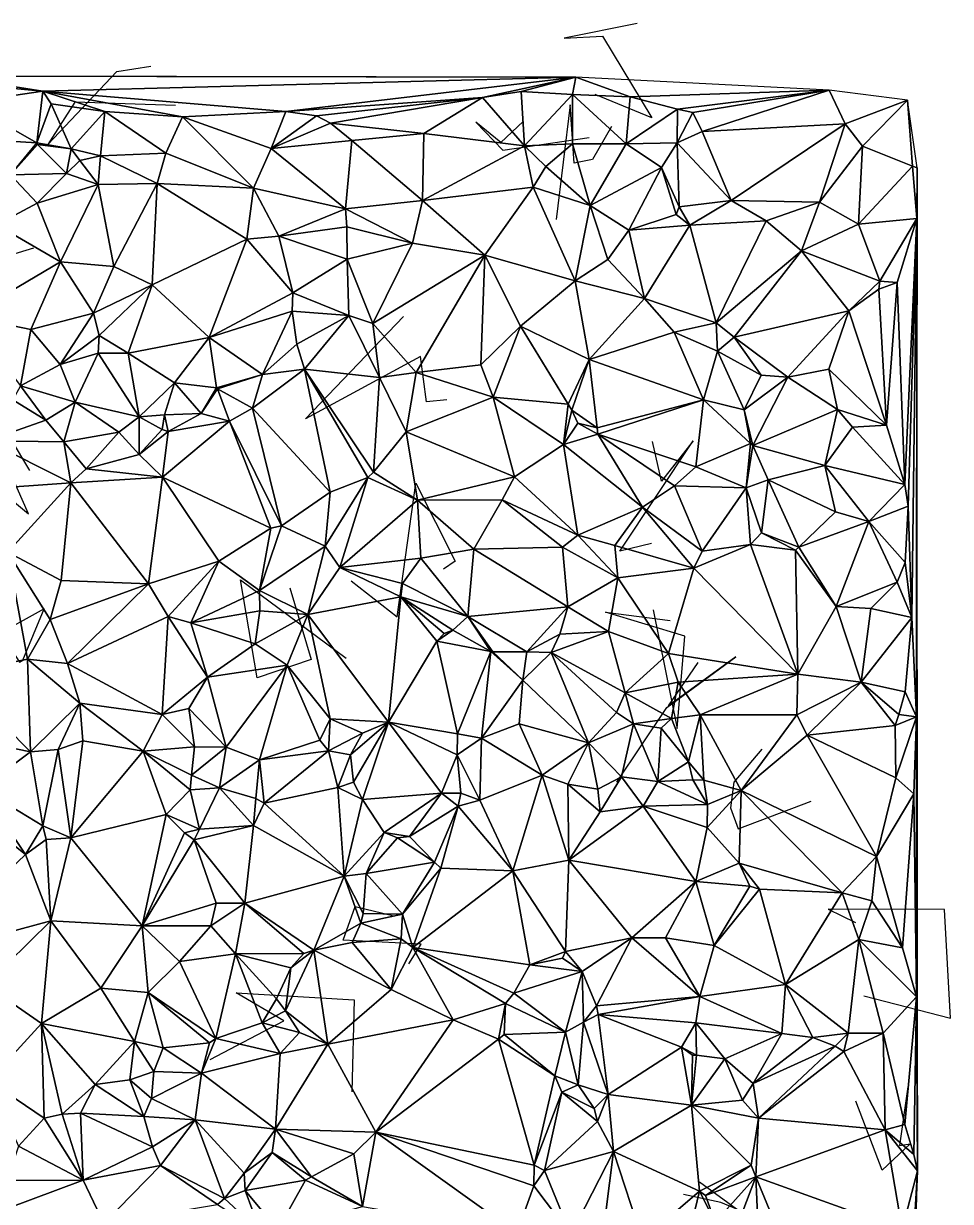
# Model space of a CAD drawing. Header units: metres. Extents: x -15.6 to 15.5, y -15 to 15.8.
# Drawn here: x 3.23 to 15.4, y 0.2 to 15.66 of the extents above; entities that cross this region are included whole.
import ezdxf

# ---------------------------------------------------------------- set-up
doc = ezdxf.new("R2010")
doc.units = ezdxf.units.M
doc.layers.add('CRACKS', color=1, linetype='Continuous')
doc.layers.add('STREET_MESH', color=7, linetype='Continuous')

msp = doc.modelspace()

# ---------------------------------------------------------------- linework, layer by layer
at = {"layer": 'CRACKS'}
for points in [[(11.289, 15.664, 0.1), (10.331, 15.471, 0.1), (10.832, 15.499, 0.1), (11.481, 14.428, 0.1), (10.736, 14.734, 0.1)], [(5.224, 14.587, 0.1), (3.904, 14.63, 0.1), (3.55, 14.076, 0.1), (4.453, 15.033, 0.1), (4.9, 15.104, 0.1)], [(10.952, 14.314, 0.1), (10.703, 13.881, 0.1), (10.46, 13.833, 0.1), (10.409, 14.597, 0.1), (10.222, 13.091, 0.1)], [(9.79, 14.377, 0.1), (9.498, 14.104, 0.1), (9.169, 14.371, 0.1), (9.523, 14, 0.1), (10.656, 14.167, 0.1)], [(3.361, 12.717, 0.1), (2.218, 12.37, 0.1), (2.595, 11.674, 0.1), (1.565, 11.844, 0.1), (2.186, 11.944, 0.1)], [(8.79, 10.723, 0.1), (8.522, 10.699, 0.1), (8.444, 11.292, 0.1), (6.931, 10.474, 0.1), (8.221, 11.819, 0.1)], [(3.313, 9.798, 0.1), (2.813, 10.622, 0.1), (2.597, 9.803, 0.1), (3.293, 9.227, 0.1), (2.612, 10.765, 0.1)], [(11.475, 8.836, 0.1), (11.06, 8.736, 0.1), (12.021, 10.184, 0.1), (11.608, 9.658, 0.1), (11.487, 10.177, 0.1)], [(7.531, 8.347, 0.1), (8.137, 7.876, 0.1), (8.382, 9.632, 0.1), (8.897, 8.608, 0.1), (8.744, 8.499, 0.1)], [(6.726, 8.256, 0.1), (7.007, 7.315, 0.1), (6.295, 7.073, 0.1), (6.079, 8.359, 0.1), (7.465, 7.335, 0.1)], [(3.008, 7.539, 0.1), (3.175, 7.281, 0.1), (3.22, 7.308, 0.1), (3.501, 7.981, 0.1), (2.816, 7.606, 0.1)], [(11.497, 7.968, 0.1), (11.811, 6.41, 0.1), (11.914, 7.62, 0.1), (10.87, 7.938, 0.1), (11.723, 7.827, 0.1)], [(11.022, 5.705, 0.1), (11.677, 6.687, 0.1), (12.583, 7.35, 0.1), (11.698, 6.708, 0.1), (12.089, 7.275, 0.1)], [(12.923, 6.138, 0.1), (12.556, 5.704, 0.1), (12.515, 5.367, 0.1), (12.612, 5.093, 0.1), (13.573, 5.456, 0.1)], [(8.289, 3.321, 0.1), (8.449, 3.577, 0.1), (7.426, 3.63, 0.1), (7.585, 4.071, 0.1), (8.076, 3.956, 0.1)], [(14.263, 2.901, 0.1), (15.402, 2.605, 0.1), (15.324, 4.034, 0.1), (13.795, 4.037, 0.1), (14.153, 3.864, 0.1)], [(5.682, 2.065, 0.1), (6.646, 2.574, 0.1), (6.021, 2.94, 0.1), (7.573, 2.847, 0.1), (7.54, 1.642, 0.1)], [(14.841, 1.705, 0.1), (14.731, 0.936, 0.1), (14.874, 0.956, 0.1), (14.505, 0.61, 0.1), (14.158, 1.518, 0.1)], [(12.107, 0.459, 0.1), (12.687, 0.034, 0.1), (13.843, -0.421, 0.1), (12.387, 0.186, 0.1), (11.894, 0.294, 0.1)]]:
    msp.add_polyline3d(points, dxfattribs=at)
at = {"layer": 'STREET_MESH'}
for points in [[(-7.88, 14.989), (2.22, 14.972), (10.48, 14.96)], [(2.22, 14.972), (3.481, 14.774), (10.48, 14.96)], [(2.22, 14.972), (2.33, 14.883), (3.481, 14.774)], [(2.33, 14.883), (2.472, 14.626), (3.481, 14.774)], [(10.48, 14.96), (3.481, 14.774), (6.675, 14.508)], [(9.257, 14.695), (10.48, 14.96), (6.675, 14.508)], [(9.257, 14.695), (9.763, 14.773), (10.48, 14.96)], [(9.763, 14.773), (10.44, 14.732), (10.48, 14.96)], [(10.44, 14.732), (11.196, 14.702), (10.48, 14.96)], [(11.196, 14.702), (13.809, 14.791), (10.48, 14.96)], [(2.472, 14.626), (3.405, 14.097), (3.481, 14.774)], [(3.405, 14.097), (3.594, 14.611), (3.481, 14.774)], [(3.481, 14.774), (5.317, 14.439), (6.675, 14.508)], [(4.296, 14.507), (5.317, 14.439), (3.481, 14.774)], [(3.594, 14.611), (4.296, 14.507), (3.481, 14.774)], [(7.076, 14.454), (9.257, 14.695), (6.675, 14.508)], [(7.076, 14.454), (7.259, 14.358), (9.257, 14.695)], [(9.257, 14.695), (7.259, 14.358), (8.488, 14.219)], [(9.808, 14.06), (9.257, 14.695), (8.488, 14.219)], [(9.257, 14.695), (9.808, 14.06), (9.763, 14.773)], [(9.808, 14.06), (10.44, 14.732), (9.763, 14.773)], [(10.44, 14.732), (9.808, 14.06), (10.439, 14.086)], [(11.144, 14.084), (10.44, 14.732), (10.439, 14.086)], [(10.44, 14.732), (11.144, 14.084), (11.196, 14.702)], [(11.144, 14.084), (11.817, 14.54), (11.196, 14.702)], [(11.196, 14.702), (11.817, 14.54), (13.809, 14.791)], [(11.817, 14.54), (12.018, 14.496), (13.809, 14.791)], [(12.018, 14.496), (12.142, 14.248), (13.809, 14.791)], [(12.142, 14.248), (14.017, 14.347), (13.809, 14.791)], [(13.809, 14.791), (14.017, 14.347), (14.836, 14.66)], [(3.405, 14.097), (2.472, 14.626), (2.542, 14.149)], [(3.594, 14.611), (3.405, 14.097), (3.855, 14.02)], [(3.594, 14.611), (3.855, 14.02), (4.296, 14.507)], [(11.817, 14.54), (11.144, 14.084), (11.812, 14.098)], [(11.817, 14.54), (11.812, 14.098), (12.018, 14.496)], [(14.017, 14.347), (14.246, 14.056), (14.836, 14.66)], [(14.246, 14.056), (14.904, 13.79), (14.836, 14.66)], [(14.904, 13.79), (14.965, 13.771), (14.836, 14.66)], [(3.855, 14.02), (4.241, 13.927), (4.296, 14.507)], [(4.296, 14.507), (4.241, 13.927), (5.098, 13.963)], [(5.317, 14.439), (4.296, 14.507), (5.098, 13.963)], [(6.248, 13.503), (5.317, 14.439), (5.098, 13.963)], [(5.317, 14.439), (6.48, 14.022), (6.675, 14.508)], [(6.248, 13.503), (6.48, 14.022), (5.317, 14.439)], [(6.48, 14.022), (7.076, 14.454), (6.675, 14.508)], [(6.48, 14.022), (7.259, 14.358), (7.076, 14.454)], [(11.812, 14.098), (12.142, 14.248), (12.018, 14.496)], [(7.259, 14.358), (6.48, 14.022), (7.542, 14.127)], [(7.259, 14.358), (7.542, 14.127), (8.488, 14.219)], [(12.142, 14.248), (11.812, 14.098), (12.523, 13.339)], [(14.017, 14.347), (12.142, 14.248), (12.523, 13.339)], [(13.681, 13.317), (14.017, 14.347), (12.523, 13.339)], [(14.017, 14.347), (13.681, 13.317), (14.246, 14.056)], [(3.06, 13.677), (3.405, 14.097), (2.542, 14.149)], [(3.405, 14.097), (3.06, 13.677), (3.411, 14.074)], [(3.06, 13.677), (3.792, 13.696), (3.411, 14.074)], [(3.855, 14.02), (3.405, 14.097), (3.411, 14.074)], [(3.792, 13.696), (3.855, 14.02), (3.411, 14.074)], [(7.542, 14.127), (6.48, 14.022), (7.458, 13.23)], [(7.542, 14.127), (7.458, 13.23), (8.467, 13.34)], [(8.488, 14.219), (7.542, 14.127), (8.467, 13.34)], [(9.808, 14.06), (8.488, 14.219), (8.467, 13.34)], [(9.808, 14.06), (10.086, 13.786), (10.439, 14.086)], [(10.439, 14.086), (10.086, 13.786), (10.669, 13.277)], [(11.144, 14.084), (10.439, 14.086), (10.669, 13.277)], [(11.605, 13.773), (11.144, 14.084), (10.669, 13.277)], [(11.812, 14.098), (11.144, 14.084), (11.605, 13.773)], [(11.812, 14.098), (11.605, 13.773), (11.839, 13.256)], [(11.812, 14.098), (11.839, 13.256), (12.523, 13.339)], [(3.792, 13.696), (3.968, 13.865), (3.855, 14.02)], [(3.968, 13.865), (4.241, 13.927), (3.855, 14.02)], [(4.241, 13.927), (3.968, 13.865), (4.21, 13.552)], [(4.982, 13.564), (4.241, 13.927), (4.21, 13.552)], [(4.241, 13.927), (4.982, 13.564), (5.098, 13.963)], [(4.982, 13.564), (6.248, 13.503), (5.098, 13.963)], [(7.458, 13.23), (6.48, 14.022), (6.248, 13.503)], [(9.92, 13.516), (9.808, 14.06), (8.467, 13.34)], [(10.086, 13.786), (9.808, 14.06), (9.92, 13.516)], [(13.681, 13.317), (14.194, 13.031), (14.246, 14.056)], [(14.194, 13.031), (14.904, 13.79), (14.246, 14.056)], [(3.968, 13.865), (3.792, 13.696), (4.21, 13.552)], [(10.086, 13.786), (9.92, 13.516), (10.669, 13.277)], [(11.176, 12.952), (11.605, 13.773), (10.669, 13.277)], [(11.176, 12.952), (11.799, 13.158), (11.605, 13.773)], [(11.605, 13.773), (11.799, 13.158), (11.839, 13.256)], [(14.96, 13.105), (14.904, 13.79), (14.194, 13.031)], [(14.904, 13.79), (14.96, 13.105), (14.965, 13.771)], [(14.965, 13.771), (14.957, 6.561), (14.967, 0.602)], [(14.96, 13.105), (14.957, 6.561), (14.965, 13.771)], [(3.06, 13.677), (2.875, 13.021), (3.406, 13.308)], [(3.792, 13.696), (3.06, 13.677), (3.406, 13.308)], [(4.21, 13.552), (3.792, 13.696), (3.406, 13.308)], [(3.714, 12.535), (4.21, 13.552), (3.406, 13.308)], [(4.414, 12.475), (4.21, 13.552), (3.714, 12.535)], [(4.414, 12.475), (4.982, 13.564), (4.21, 13.552)], [(4.982, 13.564), (4.414, 12.475), (4.92, 12.233)], [(6.163, 12.832), (4.982, 13.564), (4.92, 12.233)], [(6.163, 12.832), (6.248, 13.503), (4.982, 13.564)], [(6.248, 13.503), (6.163, 12.832), (6.58, 12.872)], [(7.458, 13.23), (6.248, 13.503), (6.58, 12.872)], [(9.286, 12.625), (9.92, 13.516), (8.467, 13.34)], [(9.286, 12.625), (10.474, 12.288), (9.92, 13.516)], [(9.92, 13.516), (10.474, 12.288), (10.669, 13.277)], [(2.875, 13.021), (3.714, 12.535), (3.406, 13.308)], [(7.458, 13.23), (8.336, 12.781), (8.467, 13.34)], [(8.336, 12.781), (9.286, 12.625), (8.467, 13.34)], [(11.839, 13.256), (11.981, 13.015), (12.523, 13.339)], [(11.981, 13.015), (12.98, 13.072), (12.523, 13.339)], [(12.98, 13.072), (13.681, 13.317), (12.523, 13.339)], [(13.681, 13.317), (12.98, 13.072), (13.446, 12.678)], [(14.194, 13.031), (13.681, 13.317), (13.446, 12.678)], [(7.476, 12.995), (7.458, 13.23), (6.58, 12.872)], [(7.458, 13.23), (7.476, 12.995), (8.336, 12.781)], [(10.474, 12.288), (10.903, 12.566), (10.669, 13.277)], [(10.903, 12.566), (11.176, 12.952), (10.669, 13.277)], [(11.799, 13.158), (11.176, 12.952), (11.981, 13.015)], [(11.839, 13.256), (11.799, 13.158), (11.981, 13.015)], [(2.875, 13.021), (2.498, 11.817), (3.714, 12.535)], [(7.481, 12.569), (7.476, 12.995), (6.58, 12.872)], [(7.476, 12.995), (7.481, 12.569), (8.336, 12.781)], [(11.176, 12.952), (11.383, 12.055), (11.981, 13.015)], [(11.383, 12.055), (12.324, 11.736), (11.981, 13.015)], [(12.324, 11.736), (12.98, 13.072), (11.981, 13.015)], [(12.98, 13.072), (12.324, 11.736), (13.446, 12.678)], [(14.475, 12.284), (14.194, 13.031), (13.446, 12.678)], [(14.475, 12.284), (14.96, 13.105), (14.194, 13.031)], [(14.96, 13.105), (14.475, 12.284), (14.704, 12.265)], [(14.96, 13.105), (14.704, 12.265), (14.802, 9.611)], [(14.96, 13.105), (14.802, 9.611), (14.848, 9.327)], [(14.893, 7.867), (14.96, 13.105), (14.848, 9.327)], [(14.96, 13.105), (14.893, 7.867), (14.957, 6.561)], [(6.163, 12.832), (6.764, 12.13), (6.58, 12.872)], [(6.764, 12.13), (7.481, 12.569), (6.58, 12.872)], [(11.176, 12.952), (10.903, 12.566), (11.383, 12.055)], [(5.669, 11.542), (6.163, 12.832), (4.92, 12.233)], [(6.764, 12.13), (6.163, 12.832), (5.669, 11.542)], [(7.481, 12.569), (7.817, 11.727), (8.336, 12.781)], [(7.817, 11.727), (9.286, 12.625), (8.336, 12.781)], [(2.498, 11.817), (3.327, 11.647), (3.714, 12.535)], [(3.327, 11.647), (4.15, 11.862), (3.714, 12.535)], [(4.15, 11.862), (4.414, 12.475), (3.714, 12.535)], [(7.481, 12.569), (6.764, 12.13), (7.501, 11.83)], [(7.817, 11.727), (7.481, 12.569), (7.501, 11.83)], [(8.386, 11.085), (9.286, 12.625), (7.817, 11.727)], [(8.386, 11.085), (9.235, 11.182), (9.286, 12.625)], [(9.286, 12.625), (9.235, 11.182), (9.756, 11.691)], [(10.474, 12.288), (9.286, 12.625), (9.756, 11.691)], [(10.903, 12.566), (10.474, 12.288), (11.383, 12.055)], [(12.324, 11.736), (12.56, 11.545), (13.446, 12.678)], [(13.446, 12.678), (12.56, 11.545), (14.069, 11.893)], [(14.475, 12.284), (13.446, 12.678), (14.069, 11.893)], [(4.414, 12.475), (4.15, 11.862), (4.92, 12.233)], [(4.15, 11.862), (4.221, 11.57), (4.92, 12.233)], [(4.221, 11.57), (4.604, 11.335), (4.92, 12.233)], [(4.604, 11.335), (5.669, 11.542), (4.92, 12.233)], [(10.658, 11.253), (10.474, 12.288), (9.756, 11.691)], [(10.474, 12.288), (10.658, 11.253), (11.383, 12.055)], [(14.461, 12.178), (14.475, 12.284), (14.069, 11.893)], [(14.475, 12.284), (14.461, 12.178), (14.704, 12.265)], [(14.704, 12.265), (14.461, 12.178), (14.56, 10.393)], [(14.802, 9.611), (14.704, 12.265), (14.56, 10.393)], [(6.759, 11.889), (6.764, 12.13), (5.669, 11.542)], [(6.764, 12.13), (6.759, 11.889), (7.501, 11.83)], [(14.56, 10.393), (14.461, 12.178), (14.069, 11.893)], [(11.383, 12.055), (10.658, 11.253), (11.773, 11.612)], [(12.324, 11.736), (11.383, 12.055), (11.773, 11.612)], [(2.498, 11.817), (3.191, 10.907), (3.327, 11.647)], [(3.327, 11.647), (3.71, 11.189), (4.15, 11.862)], [(3.71, 11.189), (4.221, 11.57), (4.15, 11.862)], [(6.369, 11.056), (6.759, 11.889), (5.669, 11.542)], [(6.816, 11.454), (6.759, 11.889), (6.369, 11.056)], [(6.759, 11.889), (6.816, 11.454), (7.501, 11.83)], [(6.816, 11.454), (6.919, 11.128), (7.501, 11.83)], [(6.919, 11.128), (7.903, 11.018), (7.501, 11.83)], [(7.903, 11.018), (7.817, 11.727), (7.501, 11.83)], [(12.56, 11.545), (13.264, 11.02), (14.069, 11.893)], [(13.264, 11.02), (13.805, 11.128), (14.069, 11.893)], [(13.805, 11.128), (14.56, 10.393), (14.069, 11.893)], [(3.191, 10.907), (3.71, 11.189), (3.327, 11.647)], [(7.903, 11.018), (8.386, 11.085), (7.817, 11.727)], [(9.235, 11.182), (9.395, 10.757), (9.756, 11.691)], [(9.395, 10.757), (10.382, 10.668), (9.756, 11.691)], [(10.382, 10.668), (10.658, 11.253), (9.756, 11.691)], [(10.658, 11.253), (12.158, 10.724), (11.773, 11.612)], [(12.341, 11.361), (12.324, 11.736), (11.773, 11.612)], [(12.158, 10.724), (12.341, 11.361), (11.773, 11.612)], [(12.324, 11.736), (12.341, 11.361), (12.56, 11.545)], [(4.221, 11.57), (3.71, 11.189), (4.207, 11.335)], [(4.604, 11.335), (4.221, 11.57), (4.207, 11.335)], [(5.669, 11.542), (4.604, 11.335), (5.211, 10.947)], [(5.762, 10.881), (5.669, 11.542), (5.211, 10.947)], [(5.762, 10.881), (6.369, 11.056), (5.669, 11.542)], [(6.816, 11.454), (6.369, 11.056), (6.919, 11.128)], [(12.341, 11.361), (12.916, 11.05), (12.56, 11.545)], [(12.916, 11.05), (13.264, 11.02), (12.56, 11.545)], [(3.71, 11.189), (3.909, 10.694), (4.207, 11.335)], [(3.909, 10.694), (4.747, 10.503), (4.207, 11.335)], [(4.747, 10.503), (4.604, 11.335), (4.207, 11.335)], [(4.604, 11.335), (4.747, 10.503), (5.211, 10.947)], [(12.341, 11.361), (12.158, 10.724), (12.694, 10.595)], [(12.916, 11.05), (12.341, 11.361), (12.694, 10.595)], [(3.71, 11.189), (3.191, 10.907), (3.909, 10.694)], [(8.386, 11.085), (9.395, 10.757), (9.235, 11.182)], [(10.382, 10.668), (10.428, 10.589), (10.658, 11.253)], [(10.658, 11.253), (10.428, 10.589), (10.763, 10.358)], [(10.658, 11.253), (10.763, 10.358), (12.158, 10.724)], [(6.369, 11.056), (5.762, 10.881), (5.777, 10.867)], [(6.369, 11.056), (5.777, 10.867), (6.238, 10.615)], [(7.256, 9.513), (6.919, 11.128), (6.238, 10.615)], [(6.919, 11.128), (6.369, 11.056), (6.238, 10.615)], [(7.75, 9.704), (6.919, 11.128), (7.256, 9.513)], [(6.919, 11.128), (7.75, 9.704), (7.827, 9.774)], [(7.903, 11.018), (6.919, 11.128), (7.827, 9.774)], [(7.903, 11.018), (7.827, 9.774), (8.255, 10.305)], [(8.386, 11.085), (7.903, 11.018), (8.255, 10.305)], [(9.395, 10.757), (8.386, 11.085), (8.255, 10.305)], [(13.264, 11.02), (12.916, 11.05), (12.694, 10.595)], [(12.807, 10.125), (13.264, 11.02), (12.694, 10.595)], [(12.807, 10.125), (13.918, 10.598), (13.264, 11.02)], [(13.918, 10.598), (13.805, 11.128), (13.264, 11.02)], [(13.805, 11.128), (13.918, 10.598), (14.56, 10.393)], [(3.52, 10.458), (3.191, 10.907), (3.09, 10.722)], [(3.191, 10.907), (3.52, 10.458), (3.909, 10.694)], [(4.747, 10.503), (5.08, 10.529), (5.211, 10.947)], [(5.08, 10.529), (5.56, 10.544), (5.211, 10.947)], [(5.56, 10.544), (5.762, 10.881), (5.211, 10.947)], [(5.762, 10.881), (5.56, 10.544), (5.777, 10.867)], [(5.56, 10.544), (5.936, 10.446), (5.777, 10.867)], [(5.777, 10.867), (5.936, 10.446), (6.238, 10.615)], [(2.749, 10.188), (3.52, 10.458), (3.09, 10.722)], [(3.52, 10.458), (3.757, 10.174), (3.909, 10.694)], [(3.757, 10.174), (4.481, 10.299), (3.909, 10.694)], [(3.909, 10.694), (4.481, 10.299), (4.747, 10.503)], [(9.678, 9.715), (9.395, 10.757), (8.255, 10.305)], [(9.395, 10.757), (9.678, 9.715), (10.322, 10.139)], [(10.382, 10.668), (9.395, 10.757), (10.322, 10.139)], [(10.763, 10.358), (10.771, 10.275), (12.158, 10.724)], [(10.771, 10.275), (12.058, 9.845), (12.158, 10.724)], [(12.058, 9.845), (12.775, 10.153), (12.158, 10.724)], [(12.158, 10.724), (12.775, 10.153), (12.694, 10.595)], [(5.05, 10.334), (5.08, 10.529), (4.747, 10.503)], [(5.129, 10.309), (5.08, 10.529), (5.05, 10.334)], [(5.129, 10.309), (5.56, 10.544), (5.08, 10.529)], [(5.936, 10.446), (5.56, 10.544), (5.129, 10.309)], [(5.936, 10.446), (6.618, 9.07), (6.238, 10.615)], [(6.618, 9.07), (7.256, 9.513), (6.238, 10.615)], [(10.428, 10.589), (10.382, 10.668), (10.322, 10.139)], [(10.509, 10.418), (10.428, 10.589), (10.322, 10.139)], [(10.428, 10.589), (10.509, 10.418), (10.763, 10.358)], [(12.775, 10.153), (12.807, 10.125), (12.694, 10.595)], [(13.918, 10.598), (12.807, 10.125), (13.753, 9.864)], [(13.918, 10.598), (13.753, 9.864), (14.117, 10.365)], [(14.56, 10.393), (13.918, 10.598), (14.117, 10.365)], [(3.757, 10.174), (3.52, 10.458), (2.749, 10.188)], [(4.747, 10.503), (4.481, 10.299), (4.749, 10.005)], [(5.05, 10.334), (4.747, 10.503), (4.749, 10.005)], [(5.936, 10.446), (5.055, 9.709), (6.477, 9.039)], [(5.936, 10.446), (5.129, 10.309), (5.055, 9.709)], [(6.618, 9.07), (5.936, 10.446), (6.477, 9.039)], [(10.771, 10.275), (10.509, 10.418), (10.322, 10.139)], [(10.509, 10.418), (10.771, 10.275), (10.763, 10.358)], [(13.753, 9.864), (14.802, 9.611), (14.117, 10.365)], [(14.802, 9.611), (14.56, 10.393), (14.117, 10.365)], [(4.481, 10.299), (3.757, 10.174), (4.05, 9.817)], [(4.481, 10.299), (4.05, 9.817), (4.749, 10.005)], [(5.129, 10.309), (5.05, 10.334), (4.749, 10.005)], [(5.055, 9.709), (5.129, 10.309), (4.749, 10.005)], [(7.827, 9.774), (8.401, 9.406), (8.255, 10.305)], [(8.401, 9.406), (9.678, 9.715), (8.255, 10.305)], [(11.359, 9.317), (10.771, 10.275), (10.322, 10.139)], [(12.058, 9.845), (10.771, 10.275), (11.779, 9.597)], [(10.771, 10.275), (11.359, 9.317), (11.779, 9.597)], [(3.848, 9.634), (2.749, 10.188), (2.677, 9.553)], [(3.757, 10.174), (2.749, 10.188), (3.848, 9.634)], [(4.05, 9.817), (3.757, 10.174), (3.848, 9.634)], [(9.678, 9.715), (10.508, 8.946), (10.322, 10.139)], [(10.508, 8.946), (11.359, 9.317), (10.322, 10.139)], [(12.775, 10.153), (12.058, 9.845), (12.72, 9.568)], [(12.807, 10.125), (12.775, 10.153), (12.72, 9.568)], [(13.007, 9.673), (12.807, 10.125), (12.72, 9.568)], [(12.807, 10.125), (13.007, 9.673), (13.753, 9.864)], [(4.05, 9.817), (5.055, 9.709), (4.749, 10.005)], [(5.055, 9.709), (4.05, 9.817), (3.848, 9.634)], [(7.75, 9.704), (8.401, 9.406), (7.827, 9.774)], [(12.058, 9.845), (11.779, 9.597), (12.72, 9.568)], [(13.753, 9.864), (13.007, 9.673), (13.894, 9.253)], [(14.331, 9.125), (13.753, 9.864), (13.894, 9.253)], [(14.802, 9.611), (13.753, 9.864), (14.331, 9.125)], [(3.024, 8.724), (3.848, 9.634), (2.677, 9.553)], [(3.024, 8.724), (3.723, 8.354), (3.848, 9.634)], [(3.848, 9.634), (3.723, 8.354), (4.871, 8.309)], [(5.055, 9.709), (3.848, 9.634), (4.871, 8.309)], [(5.792, 8.608), (5.055, 9.709), (4.871, 8.309)], [(6.477, 9.039), (5.055, 9.709), (5.792, 8.608)], [(7.191, 8.803), (7.75, 9.704), (7.256, 9.513)], [(7.75, 9.704), (7.191, 8.803), (7.383, 8.522)], [(8.401, 9.406), (7.75, 9.704), (7.383, 8.522)], [(9.515, 9.411), (9.678, 9.715), (8.401, 9.406)], [(9.515, 9.411), (10.508, 8.946), (9.678, 9.715)], [(11.359, 9.317), (12.141, 8.736), (11.779, 9.597)], [(11.779, 9.597), (12.141, 8.736), (12.72, 9.568)], [(12.921, 8.979), (13.007, 9.673), (12.72, 9.568)], [(12.921, 8.979), (13.411, 8.789), (13.007, 9.673)], [(13.007, 9.673), (13.411, 8.789), (13.894, 9.253)], [(14.802, 9.611), (14.331, 9.125), (14.848, 9.327)], [(6.618, 9.07), (7.191, 8.803), (7.256, 9.513)], [(12.141, 8.736), (12.778, 8.825), (12.72, 9.568)], [(12.778, 8.825), (12.921, 8.979), (12.72, 9.568)], [(8.446, 8.646), (8.401, 9.406), (7.383, 8.522)], [(9.143, 8.763), (9.515, 9.411), (8.401, 9.406)], [(8.446, 8.646), (9.143, 8.763), (8.401, 9.406)], [(9.515, 9.411), (9.143, 8.763), (10.309, 8.789)], [(10.508, 8.946), (9.515, 9.411), (10.309, 8.789)], [(10.508, 8.946), (10.994, 8.811), (11.359, 9.317)], [(11.359, 9.317), (10.994, 8.811), (12.031, 8.516)], [(12.141, 8.736), (11.359, 9.317), (12.031, 8.516)], [(14.331, 9.125), (14.805, 8.589), (14.848, 9.327)], [(14.805, 8.589), (14.893, 7.867), (14.848, 9.327)], [(13.411, 8.789), (14.331, 9.125), (13.894, 9.253)], [(13.411, 8.789), (13.902, 8.01), (14.331, 9.125)], [(14.331, 9.125), (13.902, 8.01), (14.702, 8.332)], [(14.331, 9.125), (14.702, 8.332), (14.805, 8.589)], [(6.477, 9.039), (5.792, 8.608), (6.327, 8.223)], [(6.618, 9.07), (6.477, 9.039), (6.327, 8.223)], [(7.191, 8.803), (6.618, 9.07), (6.327, 8.223)], [(12.921, 8.979), (12.778, 8.825), (13.367, 8.751)], [(13.411, 8.789), (12.921, 8.979), (13.367, 8.751)], [(10.508, 8.946), (10.309, 8.789), (11.035, 8.388)], [(10.994, 8.811), (10.508, 8.946), (11.035, 8.388)], [(13.396, 7.121), (12.778, 8.825), (12.031, 8.516)], [(12.778, 8.825), (12.141, 8.736), (12.031, 8.516)], [(12.778, 8.825), (13.396, 7.121), (13.367, 8.751)], [(3.024, 8.724), (2.309, 7.123), (3.279, 7.318)], [(3.024, 8.724), (3.578, 7.842), (3.723, 8.354)], [(3.578, 7.842), (3.024, 8.724), (3.279, 7.318)], [(6.963, 7.905), (7.191, 8.803), (6.327, 8.223)], [(7.191, 8.803), (6.963, 7.905), (7.383, 8.522)], [(9.143, 8.763), (8.446, 8.646), (9.062, 7.878)], [(10.375, 8.006), (9.143, 8.763), (9.062, 7.878)], [(9.143, 8.763), (10.375, 8.006), (10.309, 8.789)], [(10.309, 8.789), (10.375, 8.006), (11.035, 8.388)], [(12.031, 8.516), (10.994, 8.811), (11.035, 8.388)], [(13.411, 8.789), (13.367, 8.751), (13.902, 8.01)], [(13.367, 8.751), (13.396, 7.121), (13.902, 8.01)], [(5.128, 7.88), (5.792, 8.608), (4.871, 8.309)], [(5.128, 7.88), (5.426, 7.795), (5.792, 8.608)], [(5.792, 8.608), (5.426, 7.795), (6.327, 8.223)], [(7.383, 8.522), (6.963, 7.905), (8.182, 8.137)], [(8.207, 8.311), (8.446, 8.646), (7.383, 8.522)], [(8.207, 8.311), (7.383, 8.522), (8.182, 8.137)], [(8.446, 8.646), (8.207, 8.311), (9.062, 7.878)], [(11.697, 7.395), (12.031, 8.516), (11.035, 8.388)], [(11.697, 7.395), (13.396, 7.121), (12.031, 8.516)], [(14.702, 8.332), (14.893, 7.867), (14.805, 8.589)], [(3.723, 8.354), (3.578, 7.842), (4.871, 8.309)], [(10.375, 8.006), (10.91, 7.682), (11.035, 8.388)], [(10.91, 7.682), (11.697, 7.395), (11.035, 8.388)], [(3.578, 7.842), (3.806, 7.261), (4.871, 8.309)], [(3.806, 7.261), (5.128, 7.88), (4.871, 8.309)], [(5.426, 7.795), (6.332, 7.954), (6.327, 8.223)], [(6.332, 7.954), (6.963, 7.905), (6.327, 8.223)], [(8.207, 8.311), (8.182, 8.137), (9.062, 7.878)], [(14.702, 8.332), (13.902, 8.01), (14.357, 7.987)], [(14.893, 7.867), (14.702, 8.332), (14.357, 7.987)], [(6.963, 7.905), (8.02, 6.493), (8.182, 8.137)], [(8.02, 6.493), (8.657, 7.556), (8.182, 8.137)], [(9.062, 7.878), (8.182, 8.137), (8.865, 7.702)], [(8.182, 8.137), (8.754, 7.656), (8.865, 7.702)], [(8.657, 7.556), (8.754, 7.656), (8.182, 8.137)], [(6.27, 7.519), (6.332, 7.954), (5.426, 7.795)], [(6.963, 7.905), (6.332, 7.954), (6.27, 7.519)], [(6.963, 7.905), (6.27, 7.519), (6.693, 7.24)], [(6.963, 7.905), (6.693, 7.24), (7.254, 6.538)], [(8.02, 6.493), (6.963, 7.905), (7.254, 6.538)], [(9.839, 7.417), (10.375, 8.006), (9.062, 7.878)], [(9.839, 7.417), (10.274, 7.647), (10.375, 8.006)], [(10.375, 8.006), (10.274, 7.647), (10.91, 7.682)], [(13.902, 8.01), (13.396, 7.121), (14.227, 7.016)], [(13.902, 8.01), (14.227, 7.016), (14.357, 7.987)], [(14.227, 7.016), (14.893, 7.867), (14.357, 7.987)], [(3.806, 7.261), (3.578, 7.842), (3.279, 7.318)], [(5.128, 7.88), (3.806, 7.261), (5.049, 6.594)], [(5.643, 7.085), (5.128, 7.88), (5.049, 6.594)], [(5.128, 7.88), (5.643, 7.085), (5.426, 7.795)], [(5.643, 7.085), (6.27, 7.519), (5.426, 7.795)], [(9.366, 7.421), (9.062, 7.878), (8.865, 7.702)], [(9.393, 7.418), (9.839, 7.417), (9.062, 7.878)], [(9.366, 7.421), (9.393, 7.418), (9.062, 7.878)], [(14.809, 6.891), (14.893, 7.867), (14.227, 7.016)], [(14.893, 7.867), (14.809, 6.891), (14.957, 6.561)], [(8.754, 7.656), (8.657, 7.556), (8.865, 7.702)], [(8.657, 7.556), (9.366, 7.421), (8.865, 7.702)], [(10.159, 7.409), (10.274, 7.647), (9.839, 7.417)], [(10.91, 7.682), (10.159, 7.409), (11.132, 6.879)], [(10.274, 7.647), (10.159, 7.409), (10.91, 7.682)], [(11.697, 7.395), (10.91, 7.682), (11.132, 6.879)], [(6.693, 7.24), (6.27, 7.519), (5.643, 7.085)], [(8.02, 6.493), (8.93, 6.34), (8.657, 7.556)], [(8.93, 6.34), (9.366, 7.421), (8.657, 7.556)], [(2.309, 7.123), (3.321, 6.105), (3.279, 7.318)], [(3.97, 6.742), (3.806, 7.261), (3.279, 7.318)], [(3.321, 6.105), (3.97, 6.742), (3.279, 7.318)], [(9.366, 7.421), (8.93, 6.34), (9.243, 6.281)], [(9.788, 7.043), (9.366, 7.421), (9.243, 6.281)], [(9.393, 7.418), (9.366, 7.421), (9.788, 7.043)], [(9.839, 7.417), (9.393, 7.418), (9.788, 7.043)], [(10.159, 7.409), (9.839, 7.417), (9.788, 7.043)], [(10.159, 7.409), (9.788, 7.043), (10.648, 6.22)], [(11.017, 6.618), (10.159, 7.409), (10.648, 6.22)], [(10.159, 7.409), (11.017, 6.618), (11.132, 6.879)], [(11.826, 7.017), (11.697, 7.395), (11.132, 6.879)], [(11.697, 7.395), (11.826, 7.017), (13.396, 7.121)], [(2.074, 6.358), (3.321, 6.105), (2.309, 7.123)], [(3.806, 7.261), (3.97, 6.742), (5.049, 6.594)], [(5.892, 6.165), (6.693, 7.24), (5.643, 7.085)], [(6.693, 7.24), (5.892, 6.165), (6.33, 6)], [(7.118, 6.258), (6.693, 7.24), (6.33, 6)], [(6.693, 7.24), (7.118, 6.258), (7.254, 6.538)], [(11.826, 7.017), (12.117, 6.588), (13.396, 7.121)], [(13.396, 7.121), (12.117, 6.588), (13.386, 6.59)], [(13.396, 7.121), (13.386, 6.59), (14.227, 7.016)], [(5.401, 6.67), (5.643, 7.085), (5.049, 6.594)], [(5.401, 6.67), (5.892, 6.165), (5.643, 7.085)], [(9.739, 6.471), (9.788, 7.043), (9.243, 6.281)], [(9.788, 7.043), (9.739, 6.471), (10.648, 6.22)], [(11.737, 6.54), (11.826, 7.017), (11.132, 6.879)], [(12.117, 6.588), (11.826, 7.017), (11.737, 6.54)], [(13.386, 6.59), (13.52, 6.32), (14.227, 7.016)], [(13.52, 6.32), (14.676, 6.447), (14.227, 7.016)], [(14.722, 6.594), (14.809, 6.891), (14.227, 7.016)], [(14.676, 6.447), (14.722, 6.594), (14.227, 7.016)], [(11.017, 6.618), (11.241, 6.47), (11.132, 6.879)], [(11.241, 6.47), (11.737, 6.54), (11.132, 6.879)], [(14.809, 6.891), (14.722, 6.594), (14.957, 6.561)], [(3.97, 6.742), (3.321, 6.105), (3.684, 6.135)], [(3.97, 6.742), (3.684, 6.135), (4.009, 6.249)], [(3.97, 6.742), (4.801, 6.113), (5.049, 6.594)], [(4.801, 6.113), (3.97, 6.742), (4.009, 6.249)], [(5.476, 6.167), (5.401, 6.67), (5.049, 6.594)], [(5.892, 6.165), (5.401, 6.67), (5.476, 6.167)], [(4.801, 6.113), (5.476, 6.167), (5.049, 6.594)], [(7.118, 6.258), (7.233, 6.115), (7.254, 6.538)], [(7.233, 6.115), (7.681, 6.347), (7.254, 6.538)], [(7.681, 6.347), (8.02, 6.493), (7.254, 6.538)], [(11.241, 6.47), (11.017, 6.618), (10.648, 6.22)], [(11.241, 6.47), (11.603, 6.414), (11.737, 6.54)], [(11.603, 6.414), (11.962, 5.972), (11.737, 6.54)], [(11.962, 5.972), (12.117, 6.588), (11.737, 6.54)], [(12.162, 5.733), (12.117, 6.588), (11.962, 5.972)], [(13.386, 6.59), (12.117, 6.588), (12.655, 5.594)], [(12.117, 6.588), (12.162, 5.733), (12.655, 5.594)], [(13.386, 6.59), (12.655, 5.594), (13.52, 6.32)], [(14.722, 6.594), (14.676, 6.447), (14.957, 6.561)], [(14.676, 6.447), (14.686, 5.762), (14.957, 6.561)], [(14.686, 5.762), (14.921, 5.551), (14.957, 6.561)], [(14.921, 5.551), (14.954, 2.885), (14.957, 6.561)], [(14.957, 6.561), (14.954, 2.885), (14.967, 0.602)], [(3.321, 6.105), (2.074, 6.358), (2.674, 5.623)], [(7.525, 6.065), (7.681, 6.347), (7.233, 6.115)], [(8.02, 6.493), (7.525, 6.065), (7.562, 5.707)], [(7.681, 6.347), (7.525, 6.065), (8.02, 6.493)], [(8.02, 6.493), (7.562, 5.707), (7.682, 5.477)], [(8.718, 5.56), (8.02, 6.493), (7.682, 5.477)], [(8.924, 6.063), (8.02, 6.493), (8.718, 5.56)], [(8.924, 6.063), (8.93, 6.34), (8.02, 6.493)], [(8.93, 6.34), (8.924, 6.063), (9.243, 6.281)], [(10.042, 5.799), (9.739, 6.471), (9.243, 6.281)], [(9.739, 6.471), (10.042, 5.799), (10.648, 6.22)], [(11.083, 5.776), (11.241, 6.47), (10.648, 6.22)], [(11.561, 5.714), (11.241, 6.47), (11.083, 5.776)], [(11.603, 6.414), (11.241, 6.47), (11.561, 5.714)], [(11.962, 5.972), (11.603, 6.414), (11.561, 5.714)], [(14.686, 5.762), (14.676, 6.447), (13.52, 6.32)], [(4.009, 6.249), (3.684, 6.135), (3.849, 4.973)], [(4.801, 6.113), (4.009, 6.249), (3.849, 4.973)], [(7.233, 6.115), (7.118, 6.258), (6.33, 6)], [(8.924, 6.063), (9.223, 5.468), (9.243, 6.281)], [(9.223, 5.468), (10.042, 5.799), (9.243, 6.281)], [(10.042, 5.799), (10.378, 5.677), (10.648, 6.22)], [(10.378, 5.677), (10.769, 5.612), (10.648, 6.22)], [(10.769, 5.612), (11.083, 5.776), (10.648, 6.22)], [(13.52, 6.32), (12.655, 5.594), (14.432, 4.728)], [(14.686, 5.762), (13.52, 6.32), (14.432, 4.728)], [(3.484, 5.133), (3.321, 6.105), (2.674, 5.623)], [(3.321, 6.105), (3.484, 5.133), (3.684, 6.135)], [(3.684, 6.135), (3.484, 5.133), (3.849, 4.973)], [(5.1, 5.282), (4.801, 6.113), (3.849, 4.973)], [(5.437, 5.797), (5.476, 6.167), (4.801, 6.113)], [(5.416, 5.605), (5.437, 5.797), (4.801, 6.113)], [(5.1, 5.282), (5.416, 5.605), (4.801, 6.113)], [(5.892, 6.165), (5.476, 6.167), (5.437, 5.797)], [(5.801, 5.63), (5.892, 6.165), (5.437, 5.797)], [(5.892, 6.165), (5.801, 5.63), (6.33, 6)], [(6.388, 5.428), (7.233, 6.115), (6.33, 6)], [(7.233, 6.115), (6.388, 5.428), (7.356, 5.637)], [(7.525, 6.065), (7.233, 6.115), (7.356, 5.637)], [(7.562, 5.707), (7.525, 6.065), (7.356, 5.637)], [(8.97, 5.562), (8.924, 6.063), (8.718, 5.56)], [(8.924, 6.063), (8.97, 5.562), (9.223, 5.468)], [(5.801, 5.63), (6.28, 5.489), (6.33, 6)], [(6.28, 5.489), (6.388, 5.428), (6.33, 6)], [(12.017, 5.737), (11.962, 5.972), (11.561, 5.714)], [(12.017, 5.737), (12.162, 5.733), (11.962, 5.972)], [(5.416, 5.605), (5.801, 5.63), (5.437, 5.797)], [(10.042, 5.799), (9.223, 5.468), (9.654, 4.539)], [(10.392, 4.682), (10.042, 5.799), (9.654, 4.539)], [(10.378, 5.677), (10.042, 5.799), (10.392, 4.682)], [(10.769, 5.612), (10.803, 5.317), (11.083, 5.776)], [(10.803, 5.317), (11.368, 5.388), (11.083, 5.776)], [(11.368, 5.388), (11.561, 5.714), (11.083, 5.776)], [(12.017, 5.737), (11.561, 5.714), (12.209, 5.411)], [(12.162, 5.733), (12.017, 5.737), (12.209, 5.411)], [(12.655, 5.594), (12.162, 5.733), (12.209, 5.411)], [(14.921, 5.551), (14.686, 5.762), (14.432, 4.728)], [(3.257, 4.757), (2.174, 5.62), (1.855, 3.418)], [(2.174, 5.62), (3.257, 4.757), (2.674, 5.623)], [(3.257, 4.757), (3.484, 5.133), (2.674, 5.623)], [(5.538, 5.088), (5.416, 5.605), (5.1, 5.282)], [(5.416, 5.605), (5.538, 5.088), (5.801, 5.63)], [(5.801, 5.63), (5.538, 5.088), (6.247, 5.137)], [(6.28, 5.489), (5.801, 5.63), (6.247, 5.137)], [(6.388, 5.428), (7.44, 4.472), (7.356, 5.637)], [(7.682, 5.477), (7.562, 5.707), (7.356, 5.637)], [(7.44, 4.472), (7.682, 5.477), (7.356, 5.637)], [(10.803, 5.317), (10.378, 5.677), (10.392, 4.682)], [(10.803, 5.317), (10.769, 5.612), (10.378, 5.677)], [(11.561, 5.714), (11.368, 5.388), (12.209, 5.411)], [(12.205, 5.108), (12.655, 5.594), (12.209, 5.411)], [(12.205, 5.108), (12.626, 4.643), (12.655, 5.594)], [(12.655, 5.594), (12.626, 4.643), (13.98, 4.251)], [(12.655, 5.594), (13.98, 4.251), (14.432, 4.728)], [(6.388, 5.428), (6.28, 5.489), (6.247, 5.137)], [(7.44, 4.472), (6.388, 5.428), (6.247, 5.137)], [(7.44, 4.472), (7.964, 5.043), (7.682, 5.477)], [(7.964, 5.043), (8.718, 5.56), (7.682, 5.477)], [(8.718, 5.56), (7.964, 5.043), (8.297, 4.991)], [(8.937, 5.391), (8.718, 5.56), (8.297, 4.991)], [(8.937, 5.391), (8.97, 5.562), (8.718, 5.56)], [(8.97, 5.562), (8.937, 5.391), (9.223, 5.468)], [(9.223, 5.468), (8.937, 5.391), (9.654, 4.539)], [(14.77, 3.529), (14.921, 5.551), (14.432, 4.728)], [(14.77, 3.529), (14.954, 2.885), (14.921, 5.551)], [(4.786, 3.817), (5.1, 5.282), (3.849, 4.973)], [(5.341, 5.039), (5.1, 5.282), (4.786, 3.817)], [(5.538, 5.088), (5.1, 5.282), (5.341, 5.039)], [(8.624, 4.653), (8.937, 5.391), (8.297, 4.991)], [(8.937, 5.391), (8.624, 4.653), (8.711, 4.578)], [(8.937, 5.391), (8.711, 4.578), (9.654, 4.539)], [(11.368, 5.388), (10.392, 4.682), (12.06, 4.402)], [(11.368, 5.388), (10.803, 5.317), (10.392, 4.682)], [(11.368, 5.388), (12.205, 5.108), (12.209, 5.411)], [(12.205, 5.108), (11.368, 5.388), (12.06, 4.402)], [(3.527, 4.953), (3.484, 5.133), (3.257, 4.757)], [(3.484, 5.133), (3.527, 4.953), (3.849, 4.973)], [(6.134, 4.118), (6.247, 5.137), (5.468, 4.946)], [(6.247, 5.137), (5.538, 5.088), (5.468, 4.946)], [(7.44, 4.472), (6.247, 5.137), (6.134, 4.118)], [(12.626, 4.643), (12.205, 5.108), (12.06, 4.402)], [(3.527, 4.953), (3.257, 4.757), (3.589, 3.885)], [(3.527, 4.953), (3.589, 3.885), (3.849, 4.973)], [(3.589, 3.885), (4.786, 3.817), (3.849, 4.973)], [(5.468, 4.946), (5.341, 5.039), (4.786, 3.817)], [(5.468, 4.946), (5.538, 5.088), (5.341, 5.039)], [(7.964, 5.043), (7.44, 4.472), (7.728, 4.506)], [(8.142, 4.974), (7.964, 5.043), (7.728, 4.506)], [(8.624, 4.653), (8.142, 4.974), (7.728, 4.506)], [(7.964, 5.043), (8.142, 4.974), (8.297, 4.991)], [(8.142, 4.974), (8.624, 4.653), (8.297, 4.991)], [(5.758, 4.117), (5.468, 4.946), (4.786, 3.817)], [(6.134, 4.118), (5.468, 4.946), (5.758, 4.117)], [(3.257, 4.757), (1.855, 3.418), (3.589, 3.885)], [(8.624, 4.653), (7.728, 4.506), (8.205, 3.974)], [(8.711, 4.578), (8.624, 4.653), (8.205, 3.974)], [(10.392, 4.682), (9.654, 4.539), (10.347, 3.484)], [(11.217, 3.66), (10.392, 4.682), (10.347, 3.484)], [(10.392, 4.682), (11.217, 3.66), (12.06, 4.402)], [(12.765, 4.341), (12.626, 4.643), (12.06, 4.402)], [(13.98, 4.251), (12.626, 4.643), (12.893, 4.299)], [(12.626, 4.643), (12.765, 4.341), (12.893, 4.299)], [(13.98, 4.251), (14.371, 4.149), (14.432, 4.728)], [(14.371, 4.149), (14.77, 3.529), (14.432, 4.728)], [(7.44, 4.472), (7.689, 3.979), (7.728, 4.506)], [(7.728, 4.506), (7.689, 3.979), (8.205, 3.974)], [(8.342, 3.536), (8.711, 4.578), (8.205, 3.974)], [(8.711, 4.578), (8.342, 3.536), (9.654, 4.539)], [(9.654, 4.539), (8.342, 3.536), (9.876, 3.309)], [(9.654, 4.539), (9.876, 3.309), (10.347, 3.484)], [(7.041, 3.501), (7.44, 4.472), (6.134, 4.118)], [(7.44, 4.472), (7.041, 3.501), (7.659, 3.853)], [(7.689, 3.979), (7.44, 4.472), (7.659, 3.853)], [(12.06, 4.402), (11.217, 3.66), (11.66, 3.661)], [(12.299, 3.563), (12.06, 4.402), (11.66, 3.661)], [(12.299, 3.563), (12.765, 4.341), (12.06, 4.402)], [(12.765, 4.341), (12.299, 3.563), (12.893, 4.299)], [(12.299, 3.563), (13.237, 3.05), (12.893, 4.299)], [(13.237, 3.05), (13.98, 4.251), (12.893, 4.299)], [(13.237, 3.05), (14.2, 3.638), (13.98, 4.251)], [(13.98, 4.251), (14.2, 3.638), (14.371, 4.149)], [(5.758, 4.117), (4.786, 3.817), (5.689, 3.82)], [(6.134, 4.118), (5.758, 4.117), (5.689, 3.82)], [(6.013, 3.452), (6.134, 4.118), (5.689, 3.82)], [(6.134, 4.118), (6.013, 3.452), (6.908, 3.454)], [(7.041, 3.501), (6.134, 4.118), (6.908, 3.454)], [(14.2, 3.638), (14.77, 3.529), (14.371, 4.149)], [(1.855, 3.418), (2.73, 3.044), (3.589, 3.885)], [(2.73, 3.044), (3.467, 2.537), (3.589, 3.885)], [(3.467, 2.537), (4.246, 3), (3.589, 3.885)], [(3.589, 3.885), (4.246, 3), (4.786, 3.817)], [(7.689, 3.979), (7.659, 3.853), (8.205, 3.974)], [(7.659, 3.853), (8.189, 3.649), (8.205, 3.974)], [(8.189, 3.649), (8.342, 3.536), (8.205, 3.974)], [(4.246, 3), (4.865, 2.945), (4.786, 3.817)], [(4.786, 3.817), (5.279, 3.353), (5.689, 3.82)], [(4.865, 2.945), (5.279, 3.353), (4.786, 3.817)], [(5.279, 3.353), (6.013, 3.452), (5.689, 3.82)], [(7.041, 3.501), (7.546, 3.601), (7.659, 3.853)], [(7.546, 3.601), (8.189, 3.649), (7.659, 3.853)], [(7.546, 3.601), (7.041, 3.501), (8.057, 2.984)], [(8.189, 3.649), (7.546, 3.601), (8.057, 2.984)], [(8.342, 3.536), (8.189, 3.649), (8.057, 2.984)], [(10.565, 3.221), (11.217, 3.66), (10.347, 3.484)], [(11.217, 3.66), (10.565, 3.221), (10.755, 2.767)], [(12.11, 2.893), (11.217, 3.66), (10.755, 2.767)], [(11.217, 3.66), (12.11, 2.893), (11.66, 3.661)], [(12.11, 2.893), (12.299, 3.563), (11.66, 3.661)], [(12.11, 2.893), (13.237, 3.05), (12.299, 3.563)], [(14.2, 3.638), (13.237, 3.05), (14.058, 2.409)], [(14.518, 2.41), (14.2, 3.638), (14.058, 2.409)], [(14.954, 2.885), (14.2, 3.638), (14.518, 2.41)], [(14.77, 3.529), (14.2, 3.638), (14.954, 2.885)], [(5.753, 2.34), (6.013, 3.452), (5.279, 3.353)], [(6.013, 3.452), (5.753, 2.34), (6.363, 2.545)], [(6.013, 3.452), (6.741, 3.266), (6.908, 3.454)], [(6.55, 2.859), (6.013, 3.452), (6.363, 2.545)], [(6.741, 3.266), (6.013, 3.452), (6.55, 2.859)], [(7.041, 3.501), (6.67, 2.703), (7.227, 2.266)], [(6.67, 2.703), (7.041, 3.501), (6.741, 3.266)], [(6.741, 3.266), (7.041, 3.501), (6.908, 3.454)], [(7.041, 3.501), (7.227, 2.266), (8.057, 2.984)], [(8.87, 2.584), (8.342, 3.536), (8.057, 2.984)], [(8.342, 3.536), (9.67, 2.934), (9.876, 3.309)], [(8.87, 2.584), (9.558, 2.798), (8.342, 3.536)], [(9.558, 2.798), (9.67, 2.934), (8.342, 3.536)], [(9.876, 3.309), (10.308, 3.395), (10.347, 3.484)], [(10.308, 3.395), (10.565, 3.221), (10.347, 3.484)], [(4.865, 2.945), (5.753, 2.34), (5.279, 3.353)], [(6.67, 2.703), (6.741, 3.266), (6.55, 2.859)], [(9.67, 2.934), (10.565, 3.221), (9.876, 3.309)], [(10.565, 3.221), (10.308, 3.395), (9.876, 3.309)], [(9.67, 2.934), (10.345, 2.425), (10.565, 3.221)], [(10.345, 2.425), (10.583, 2.555), (10.565, 3.221)], [(10.565, 3.221), (10.583, 2.555), (10.755, 2.767)], [(2.73, 3.044), (2.774, 1.783), (3.467, 2.537)], [(4.246, 3), (3.467, 2.537), (4.687, 2.3)], [(4.865, 2.945), (4.246, 3), (4.687, 2.3)], [(5.062, 2.219), (4.865, 2.945), (4.687, 2.3)], [(5.671, 2.281), (4.865, 2.945), (5.062, 2.219)], [(5.671, 2.281), (5.753, 2.34), (4.865, 2.945)], [(7.227, 2.266), (8.87, 2.584), (8.057, 2.984)], [(13.237, 3.05), (12.11, 2.893), (13.188, 2.405)], [(13.596, 2.352), (13.237, 3.05), (13.188, 2.405)], [(13.237, 3.05), (13.596, 2.352), (14.058, 2.409)], [(6.67, 2.703), (6.55, 2.859), (6.363, 2.545)], [(9.558, 2.798), (8.87, 2.584), (9.465, 2.331)], [(9.541, 2.392), (9.558, 2.798), (9.465, 2.331)], [(10.345, 2.425), (9.558, 2.798), (9.541, 2.392)], [(9.67, 2.934), (9.558, 2.798), (10.345, 2.425)], [(10.775, 2.655), (12.11, 2.893), (10.755, 2.767)], [(12.11, 2.893), (10.775, 2.655), (12.057, 2.545)], [(13.188, 2.405), (12.11, 2.893), (12.057, 2.545)], [(14.803, 1.211), (14.954, 2.885), (14.518, 2.41)], [(14.922, 0.817), (14.954, 2.885), (14.803, 1.211)], [(14.954, 2.885), (14.922, 0.817), (14.967, 0.602)], [(6.853, 2.418), (6.67, 2.703), (6.363, 2.545)], [(6.67, 2.703), (6.853, 2.418), (7.227, 2.266)], [(10.583, 2.555), (10.775, 2.655), (10.755, 2.767)], [(10.775, 2.655), (10.583, 2.555), (10.908, 1.605)], [(10.775, 2.655), (11.87, 2.228), (12.057, 2.545)], [(11.87, 2.228), (10.775, 2.655), (10.908, 1.605)], [(3.467, 2.537), (2.774, 1.783), (3.502, 1.293)], [(3.467, 2.537), (4.17, 1.738), (4.687, 2.3)], [(3.738, 1.347), (3.467, 2.537), (3.502, 1.293)], [(3.738, 1.347), (4.17, 1.738), (3.467, 2.537)], [(5.753, 2.34), (6.598, 2.144), (6.363, 2.545)], [(6.598, 2.144), (6.853, 2.418), (6.363, 2.545)], [(7.855, 1.111), (8.87, 2.584), (7.227, 2.266)], [(8.87, 2.584), (7.855, 1.111), (9.465, 2.331)], [(10.513, 1.732), (10.583, 2.555), (10.345, 2.425)], [(10.583, 2.555), (10.513, 1.732), (10.908, 1.605)], [(11.87, 2.228), (12.067, 2.122), (12.057, 2.545)], [(12.437, 2.072), (13.188, 2.405), (12.057, 2.545)], [(12.067, 2.122), (12.437, 2.072), (12.057, 2.545)], [(5.753, 2.34), (5.567, 1.884), (6.598, 2.144)], [(5.753, 2.34), (5.671, 2.281), (5.567, 1.884)], [(6.853, 2.418), (6.598, 2.144), (7.227, 2.266)], [(9.465, 2.331), (7.855, 1.111), (9.937, 0.677)], [(10.205, 1.85), (9.541, 2.392), (9.465, 2.331)], [(10.205, 1.85), (9.465, 2.331), (9.937, 0.677)], [(10.205, 1.85), (10.345, 2.425), (9.541, 2.392)], [(10.513, 1.732), (10.345, 2.425), (10.205, 1.85)], [(13.188, 2.405), (12.437, 2.072), (12.809, 1.748)], [(13.596, 2.352), (13.188, 2.405), (12.809, 1.748)], [(13.886, 2.241), (13.596, 2.352), (12.809, 1.748)], [(13.596, 2.352), (13.886, 2.241), (14.058, 2.409)], [(13.886, 2.241), (14, 2.17), (14.058, 2.409)], [(14, 2.17), (14.518, 2.41), (14.058, 2.409)], [(14, 2.17), (14.546, 1.14), (14.518, 2.41)], [(14.546, 1.14), (14.803, 1.211), (14.518, 2.41)], [(4.17, 1.738), (4.626, 1.796), (4.687, 2.3)], [(4.626, 1.796), (4.941, 1.905), (4.687, 2.3)], [(4.941, 1.905), (5.062, 2.219), (4.687, 2.3)], [(4.941, 1.905), (5.567, 1.884), (5.062, 2.219)], [(5.567, 1.884), (5.671, 2.281), (5.062, 2.219)], [(6.538, 1.151), (7.855, 1.111), (7.227, 2.266)], [(6.598, 2.144), (6.538, 1.151), (7.227, 2.266)], [(12.003, 1.464), (11.87, 2.228), (10.908, 1.605)], [(12.015, 2.121), (12.067, 2.122), (11.87, 2.228)], [(12.003, 1.464), (12.015, 2.121), (11.87, 2.228)], [(12.882, 1.293), (13.886, 2.241), (12.809, 1.748)], [(13.886, 2.241), (12.882, 1.293), (14, 2.17)], [(14, 2.17), (12.882, 1.293), (14.546, 1.14)], [(6.598, 2.144), (5.567, 1.884), (6.538, 1.151)], [(12.067, 2.122), (12.003, 1.464), (12.437, 2.072)], [(12.015, 2.121), (12.003, 1.464), (12.067, 2.122)], [(12.003, 1.464), (12.671, 1.531), (12.437, 2.072)], [(12.437, 2.072), (12.671, 1.531), (12.809, 1.748)], [(4.941, 1.905), (4.626, 1.796), (4.909, 1.553)], [(5.567, 1.884), (4.941, 1.905), (4.909, 1.553)], [(5.482, 1.273), (5.567, 1.884), (4.909, 1.553)], [(5.567, 1.884), (5.482, 1.273), (6.538, 1.151)], [(2.774, 1.783), (3.162, 0.927), (3.502, 1.293)], [(3.738, 1.347), (3.977, 1.362), (4.17, 1.738)], [(3.977, 1.362), (4.811, 1.315), (4.17, 1.738)], [(4.811, 1.315), (4.626, 1.796), (4.17, 1.738)], [(4.626, 1.796), (4.811, 1.315), (4.909, 1.553)], [(10.3, 1.636), (10.205, 1.85), (9.937, 0.677)], [(10.513, 1.732), (10.205, 1.85), (10.3, 1.636)], [(10.725, 1.419), (10.513, 1.732), (10.3, 1.636)], [(10.513, 1.732), (10.725, 1.419), (10.908, 1.605)], [(12.671, 1.531), (12.882, 1.293), (12.809, 1.748)], [(4.811, 1.315), (5.482, 1.273), (4.909, 1.553)], [(10.072, 0.608), (10.3, 1.636), (9.937, 0.677)], [(10.3, 1.636), (10.072, 0.608), (10.766, 1.25)], [(10.725, 1.419), (10.3, 1.636), (10.766, 1.25)], [(10.725, 1.419), (10.766, 1.25), (10.908, 1.605)], [(10.766, 1.25), (10.975, 0.856), (10.908, 1.605)], [(10.975, 0.856), (12.003, 1.464), (10.908, 1.605)], [(12.107, 0.334), (12.003, 1.464), (10.975, 0.856)], [(12.671, 1.531), (12.003, 1.464), (12.882, 1.293)], [(12.882, 1.293), (12.003, 1.464), (12.786, 0.677)], [(12.003, 1.464), (12.107, 0.334), (12.786, 0.677)], [(3.502, 1.293), (3.162, 0.927), (4.011, 0.479)], [(3.738, 1.347), (3.502, 1.293), (4.011, 0.479)], [(3.977, 1.362), (3.738, 1.347), (4.011, 0.479)], [(4.923, 0.92), (3.977, 1.362), (4.011, 0.479)], [(4.923, 0.92), (4.811, 1.315), (3.977, 1.362)], [(4.811, 1.315), (4.923, 0.92), (5.482, 1.273)], [(4.923, 0.92), (5.028, 0.672), (5.482, 1.273)], [(5.028, 0.672), (5.867, 0.238), (5.482, 1.273)], [(5.482, 1.273), (6.126, 0.573), (6.538, 1.151)], [(5.867, 0.238), (6.126, 0.573), (5.482, 1.273)], [(10.072, 0.608), (10.975, 0.856), (10.766, 1.25)], [(12.846, 0.526), (12.882, 1.293), (12.786, 0.677)], [(12.882, 1.293), (12.846, 0.526), (14.546, 1.14)], [(6.126, 0.573), (6.495, 0.843), (6.538, 1.151)], [(6.495, 0.843), (7.01, 0.525), (6.538, 1.151)], [(7.855, 1.111), (6.538, 1.151), (7.565, 0.826)], [(6.538, 1.151), (7.01, 0.525), (7.565, 0.826)], [(7.682, 0.133), (7.855, 1.111), (7.565, 0.826)], [(9.706, -0.214), (7.855, 1.111), (7.682, 0.133)], [(7.855, 1.111), (9.931, 0.406), (9.937, 0.677)], [(9.706, -0.214), (9.931, 0.406), (7.855, 1.111)], [(12.846, 0.526), (14.767, -0.166), (14.546, 1.14)], [(14.922, 0.817), (14.803, 1.211), (14.546, 1.14)], [(14.922, 0.817), (14.546, 1.14), (14.967, 0.602)], [(14.546, 1.14), (14.767, -0.166), (14.967, 0.602)], [(4.011, 0.479), (3.162, 0.927), (3.014, 0.474)], [(5.028, 0.672), (4.923, 0.92), (4.011, 0.479)], [(6.139, 0.343), (6.495, 0.843), (6.126, 0.573)], [(6.495, 0.843), (6.139, 0.343), (6.931, 0.481)], [(7.01, 0.525), (6.495, 0.843), (6.931, 0.481)], [(7.01, 0.525), (7.682, 0.133), (7.565, 0.826)], [(10.072, 0.608), (10.418, -0.239), (10.975, 0.856)], [(10.418, -0.239), (10.817, -0.392), (10.975, 0.856)], [(10.817, -0.392), (11.356, -0.307), (10.975, 0.856)], [(11.356, -0.307), (12.107, 0.334), (10.975, 0.856)], [(5.028, 0.672), (4.011, 0.479), (4.283, -0.088)], [(5.778, 0.162), (5.028, 0.672), (4.283, -0.088)], [(5.867, 0.238), (5.028, 0.672), (5.778, 0.162)], [(9.931, 0.406), (10.072, 0.608), (9.937, 0.677)], [(12.107, 0.334), (12.186, 0.278), (12.786, 0.677)], [(12.186, 0.278), (12.846, 0.526), (12.786, 0.677)], [(2.992, 0.1), (4.011, 0.479), (3.014, 0.474)], [(4.011, 0.479), (2.992, 0.1), (4.283, -0.088)], [(5.867, 0.238), (6.139, 0.343), (6.126, 0.573)], [(6.139, 0.343), (6.57, -0.17), (6.931, 0.481)], [(6.931, 0.481), (6.57, -0.17), (7.682, 0.133)], [(7.01, 0.525), (6.931, 0.481), (7.682, 0.133)], [(10.418, -0.239), (10.072, 0.608), (9.931, 0.406)], [(12.186, 0.278), (12.314, -0.07), (12.846, 0.526)], [(12.314, -0.07), (12.541, -0.284), (12.846, 0.526)], [(12.541, -0.284), (12.887, -0.367), (12.846, 0.526)], [(13.339, -0.675), (14.767, -0.166), (12.846, 0.526)], [(12.887, -0.367), (13.339, -0.675), (12.846, 0.526)], [(14.769, -4.333), (14.619, -12.612), (14.967, 0.602)], [(14.767, -0.166), (14.909, -0.424), (14.967, 0.602)], [(14.909, -0.424), (14.769, -4.333), (14.967, 0.602)], [(6.139, 0.343), (5.867, 0.238), (6.342, -0.198)], [(6.57, -0.17), (6.139, 0.343), (6.342, -0.198)], [(9.706, -0.214), (10.418, -0.239), (9.931, 0.406)], [(11.356, -0.307), (11.919, -0.441), (12.107, 0.334)], [(11.919, -0.441), (12.314, -0.07), (12.107, 0.334)], [(12.314, -0.07), (12.186, 0.278), (12.107, 0.334)], [(5.867, 0.238), (5.778, 0.162), (6.342, -0.198)]]:
    msp.add_3dface(points, dxfattribs=at)

doc.saveas('drawing.dxf')
